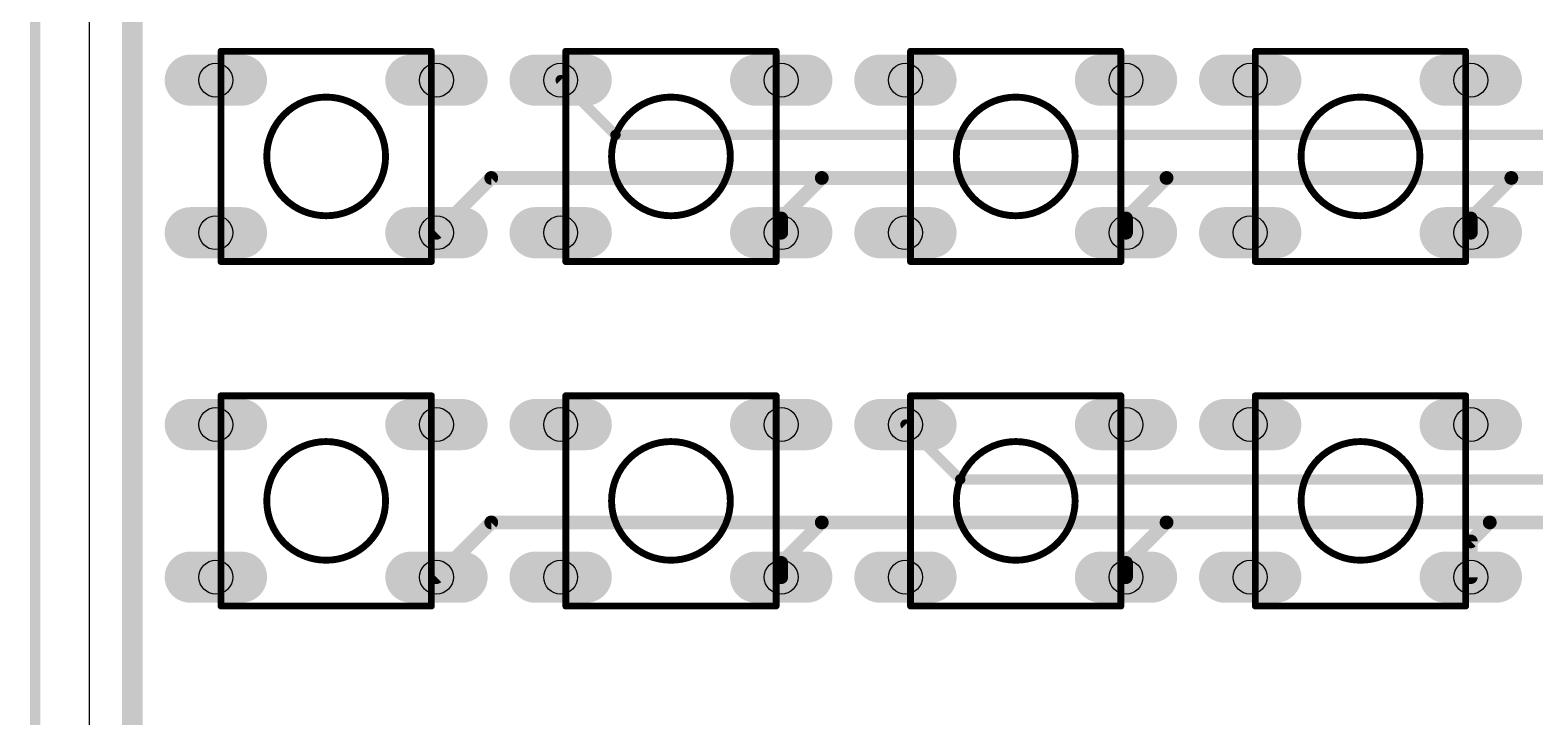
# Model space of a CAD drawing. Extents: x -8 to 108, y -2 to 140.
# Drawn here: x -1.74 to 42.6, y 35.85 to 56.11 of the extents above; entities that cross this region are included whole.
import ezdxf

# ---------------------------------------------------------------- set-up
doc = ezdxf.new("R2010")
doc.units = 0
for name, color, linetype in [('1', 22, 'CONTINUOUS'), ('17', 82, 'CONTINUOUS'), ('20', 7, 'CONTINUOUS'), ('21', 253, 'CONTINUOUS'), ('44', 253, 'CONTINUOUS'), ('51', 253, 'CONTINUOUS')]:
    doc.layers.add(name, color=color, linetype=linetype)

# ---------------------------------------------------------------- blocks, each defined once
blk = doc.blocks.new('LONGP100')
at = {"const_width": 1}
blk.add_lwpolyline([(-0.5, 0), (0.5, 0)], dxfattribs=at)
at = {"const_width": 0.5}
for points in [[(-0.5, 0.25, 1), (-0.5, -0.25)], [(0.5, -0.25, 1), (0.5, 0.25)]]:
    blk.add_lwpolyline(points, format="xyb", dxfattribs=at)

msp = doc.modelspace()

# ---------------------------------------------------------------- linework, layer by layer
at = {"layer": '1'}
for points, const_width in [([(-1.5875, -2.2225), (-1.5875, 140.335)], 0.3048), ([(1.27, 66.04), (1.27, 33.3375)], 0.6096), ([(15.51, 53.0225), (13.895, 54.6375)], 0.3048), ([(83.5025, 53.0225), (15.51, 53.0225)], 0.3048), ([(11.85, 51.7525), (10.235, 50.1375)], 0.4064), ([(21.59, 51.7525), (11.85, 51.7525)], 0.4064), ([(20.395, 50.5575), (21.59, 51.7525)], 0.4064), ([(31.75, 51.7525), (21.59, 51.7525)], 0.4064), ([(30.555, 50.5575), (31.75, 51.7525)], 0.4064), ([(41.91, 51.7525), (31.75, 51.7525)], 0.4064), ([(40.715, 50.5575), (41.91, 51.7525)], 0.4064), ([(49.53, 51.7525), (41.91, 51.7525)], 0.4064), ([(20.395, 50.1375), (20.395, 50.5575)], 0.4064), ([(30.555, 50.1375), (30.555, 50.5575)], 0.4064), ([(40.715, 50.1375), (40.715, 50.5575)], 0.4064), ([(25.67, 42.8625), (24.055, 44.4775)], 0.3048), ([(73.025, 42.8625), (25.67, 42.8625)], 0.3048), ([(11.85, 41.5925), (10.235, 39.9775)], 0.4064), ([(21.59, 41.5925), (11.85, 41.5925)], 0.4064), ([(20.395, 40.3975), (21.59, 41.5925)], 0.4064), ([(31.75, 41.5925), (21.59, 41.5925)], 0.4064), ([(30.555, 40.3975), (31.75, 41.5925)], 0.4064), ([(41.275, 41.5925), (31.75, 41.5925)], 0.4064), ([(40.715, 41.0325), (41.275, 41.5925)], 0.4064), ([(49.53, 41.5925), (41.275, 41.5925)], 0.4064), ([(40.715, 39.9775), (40.715, 41.0325)], 0.4064), ([(20.395, 39.9775), (20.395, 40.3975)], 0.4064), ([(30.555, 39.9775), (30.555, 40.3975)], 0.4064)]:
    msp.add_lwpolyline(points, dxfattribs=dict(at, const_width=const_width))
for points, const_width in [([(13.9489, 54.6914, 1), (13.8411, 54.5836)], 0.1524), ([(15.51, 53.0987, 1), (15.51, 52.9463)], 0.1524), ([(15.4561, 52.9686, 1), (15.5639, 53.0764)], 0.1524), ([(11.85, 51.8541, 1), (11.85, 51.6509)], 0.2032), ([(11.9218, 51.6807, 1), (11.7782, 51.8243)], 0.2032), ([(21.59, 51.8541, 1), (21.59, 51.6509)], 0.2032), ([(21.6618, 51.6807, 1), (21.5182, 51.8243)], 0.2032), ([(21.59, 51.6509, 1), (21.59, 51.8541)], 0.2032), ([(31.75, 51.8541, 1), (31.75, 51.6509)], 0.2032), ([(31.8218, 51.6807, 1), (31.6782, 51.8243)], 0.2032), ([(31.75, 51.6509, 1), (31.75, 51.8541)], 0.2032), ([(41.91, 51.8541, 1), (41.91, 51.6509)], 0.2032), ([(41.9818, 51.6807, 1), (41.8382, 51.8243)], 0.2032), ([(41.91, 51.6509, 1), (41.91, 51.8541)], 0.2032), ([(20.4966, 50.5575, 1), (20.2934, 50.5575)], 0.2032), ([(20.3232, 50.6293, 1), (20.4668, 50.4857)], 0.2032), ([(30.6566, 50.5575, 1), (30.4534, 50.5575)], 0.2032), ([(30.4832, 50.6293, 1), (30.6268, 50.4857)], 0.2032), ([(40.8166, 50.5575, 1), (40.6134, 50.5575)], 0.2032), ([(40.6432, 50.6293, 1), (40.7868, 50.4857)], 0.2032), ([(10.1632, 50.2093, 1), (10.3068, 50.0657)], 0.2032), ([(20.2934, 50.1375, 1), (20.4966, 50.1375)], 0.2032), ([(30.4534, 50.1375, 1), (30.6566, 50.1375)], 0.2032), ([(40.6134, 50.1375, 1), (40.8166, 50.1375)], 0.2032), ([(24.1089, 44.5314, 1), (24.0011, 44.4236)], 0.1524), ([(25.67, 42.9387, 1), (25.67, 42.7863)], 0.1524), ([(25.6161, 42.8086, 1), (25.7239, 42.9164)], 0.1524), ([(11.85, 41.6941, 1), (11.85, 41.4909)], 0.2032), ([(11.9218, 41.5207, 1), (11.7782, 41.6643)], 0.2032), ([(21.59, 41.6941, 1), (21.59, 41.4909)], 0.2032), ([(21.6618, 41.5207, 1), (21.5182, 41.6643)], 0.2032), ([(21.59, 41.4909, 1), (21.59, 41.6941)], 0.2032), ([(31.75, 41.6941, 1), (31.75, 41.4909)], 0.2032), ([(31.8218, 41.5207, 1), (31.6782, 41.6643)], 0.2032), ([(31.75, 41.4909, 1), (31.75, 41.6941)], 0.2032), ([(41.275, 41.6941, 1), (41.275, 41.4909)], 0.2032), ([(41.3468, 41.5207, 1), (41.2032, 41.6643)], 0.2032), ([(41.275, 41.4909, 1), (41.275, 41.6941)], 0.2032), ([(40.8166, 41.0325, 1), (40.6134, 41.0325)], 0.2032), ([(40.6432, 41.1043, 1), (40.7868, 40.9607)], 0.2032), ([(20.4966, 40.3975, 1), (20.2934, 40.3975)], 0.2032), ([(20.3232, 40.4693, 1), (20.4668, 40.3257)], 0.2032), ([(30.6566, 40.3975, 1), (30.4534, 40.3975)], 0.2032), ([(30.4832, 40.4693, 1), (30.6268, 40.3257)], 0.2032), ([(10.1632, 40.0493, 1), (10.3068, 39.9057)], 0.2032), ([(20.2934, 39.9775, 1), (20.4966, 39.9775)], 0.2032), ([(30.4534, 39.9775, 1), (30.6566, 39.9775)], 0.2032), ([(40.6134, 39.9775, 1), (40.8166, 39.9775)], 0.2032)]:
    msp.add_lwpolyline(points, format="xyb", dxfattribs=dict(at, const_width=const_width))
at = {"layer": '20'}
msp.add_line((0, 138.43), (0, 0), dxfattribs=at)
at = {"layer": '21', "const_width": 0.2032}
for points in [[(8.485, 55.4875), (5.485, 55.4875)], [(18.645, 55.4875), (15.645, 55.4875)], [(28.805, 55.4875), (25.805, 55.4875)], [(38.965, 55.4875), (35.965, 55.4875)], [(3.885, 51.3875), (3.885, 53.3875)], [(10.085, 51.3875), (10.085, 53.3875)], [(14.045, 51.3875), (14.045, 53.3875)], [(20.245, 51.3875), (20.245, 53.3875)], [(24.205, 51.3875), (24.205, 53.3875)], [(30.405, 51.3875), (30.405, 53.3875)], [(34.365, 51.3875), (34.365, 53.3875)], [(40.565, 51.3875), (40.565, 53.3875)], [(8.485, 49.2875), (5.485, 49.2875)], [(18.645, 49.2875), (15.645, 49.2875)], [(28.805, 49.2875), (25.805, 49.2875)], [(38.965, 49.2875), (35.965, 49.2875)], [(8.485, 45.3275), (5.485, 45.3275)], [(18.645, 45.3275), (15.645, 45.3275)], [(28.805, 45.3275), (25.805, 45.3275)], [(38.965, 45.3275), (35.965, 45.3275)], [(3.885, 41.2275), (3.885, 43.2275)], [(10.085, 41.2275), (10.085, 43.2275)], [(14.045, 41.2275), (14.045, 43.2275)], [(20.245, 41.2275), (20.245, 43.2275)], [(24.205, 41.2275), (24.205, 43.2275)], [(30.405, 41.2275), (30.405, 43.2275)], [(34.365, 41.2275), (34.365, 43.2275)], [(40.565, 41.2275), (40.565, 43.2275)], [(8.485, 39.1275), (5.485, 39.1275)], [(18.645, 39.1275), (15.645, 39.1275)], [(28.805, 39.1275), (25.805, 39.1275)], [(38.965, 39.1275), (35.965, 39.1275)]]:
    msp.add_lwpolyline(points, dxfattribs=at)
at = {"layer": '21'}
for points, const_width in [([(5.485, 55.5383, 1), (5.485, 55.4367)], 0.1016), ([(8.485, 55.4367, 1), (8.485, 55.5383)], 0.1016), ([(15.645, 55.5383, 1), (15.645, 55.4367)], 0.1016), ([(18.645, 55.4367, 1), (18.645, 55.5383)], 0.1016), ([(25.805, 55.5383, 1), (25.805, 55.4367)], 0.1016), ([(28.805, 55.4367, 1), (28.805, 55.5383)], 0.1016), ([(35.965, 55.5383, 1), (35.965, 55.4367)], 0.1016), ([(38.965, 55.4367, 1), (38.965, 55.5383)], 0.1016), ([(6.985, 50.6375, 1), (6.985, 54.1375, 1), (6.985, 50.6375)], 0.2032), ([(17.145, 50.6375, 1), (17.145, 54.1375, 1), (17.145, 50.6375)], 0.2032), ([(27.305, 50.6375, 1), (27.305, 54.1375, 1), (27.305, 50.6375)], 0.2032), ([(37.465, 50.6375, 1), (37.465, 54.1375, 1), (37.465, 50.6375)], 0.2032), ([(3.9358, 53.3875, 1), (3.8342, 53.3875)], 0.1016), ([(10.1358, 53.3875, 1), (10.0342, 53.3875)], 0.1016), ([(14.0958, 53.3875, 1), (13.9942, 53.3875)], 0.1016), ([(20.2958, 53.3875, 1), (20.1942, 53.3875)], 0.1016), ([(24.2558, 53.3875, 1), (24.1542, 53.3875)], 0.1016), ([(30.4558, 53.3875, 1), (30.3542, 53.3875)], 0.1016), ([(34.4158, 53.3875, 1), (34.3142, 53.3875)], 0.1016), ([(40.6158, 53.3875, 1), (40.5142, 53.3875)], 0.1016), ([(3.8342, 51.3875, 1), (3.9358, 51.3875)], 0.1016), ([(10.0342, 51.3875, 1), (10.1358, 51.3875)], 0.1016), ([(13.9942, 51.3875, 1), (14.0958, 51.3875)], 0.1016), ([(20.1942, 51.3875, 1), (20.2958, 51.3875)], 0.1016), ([(24.1542, 51.3875, 1), (24.2558, 51.3875)], 0.1016), ([(30.3542, 51.3875, 1), (30.4558, 51.3875)], 0.1016), ([(34.3142, 51.3875, 1), (34.4158, 51.3875)], 0.1016), ([(40.5142, 51.3875, 1), (40.6158, 51.3875)], 0.1016), ([(5.485, 49.3383, 1), (5.485, 49.2367)], 0.1016), ([(8.485, 49.2367, 1), (8.485, 49.3383)], 0.1016), ([(15.645, 49.3383, 1), (15.645, 49.2367)], 0.1016), ([(18.645, 49.2367, 1), (18.645, 49.3383)], 0.1016), ([(25.805, 49.3383, 1), (25.805, 49.2367)], 0.1016), ([(28.805, 49.2367, 1), (28.805, 49.3383)], 0.1016), ([(35.965, 49.3383, 1), (35.965, 49.2367)], 0.1016), ([(38.965, 49.2367, 1), (38.965, 49.3383)], 0.1016), ([(5.485, 45.3783, 1), (5.485, 45.2767)], 0.1016), ([(8.485, 45.2767, 1), (8.485, 45.3783)], 0.1016), ([(15.645, 45.3783, 1), (15.645, 45.2767)], 0.1016), ([(18.645, 45.2767, 1), (18.645, 45.3783)], 0.1016), ([(25.805, 45.3783, 1), (25.805, 45.2767)], 0.1016), ([(28.805, 45.2767, 1), (28.805, 45.3783)], 0.1016), ([(35.965, 45.3783, 1), (35.965, 45.2767)], 0.1016), ([(38.965, 45.2767, 1), (38.965, 45.3783)], 0.1016), ([(6.985, 40.4775, 1), (6.985, 43.9775, 1), (6.985, 40.4775)], 0.2032), ([(17.145, 40.4775, 1), (17.145, 43.9775, 1), (17.145, 40.4775)], 0.2032), ([(27.305, 40.4775, 1), (27.305, 43.9775, 1), (27.305, 40.4775)], 0.2032), ([(37.465, 40.4775, 1), (37.465, 43.9775, 1), (37.465, 40.4775)], 0.2032), ([(3.9358, 43.2275, 1), (3.8342, 43.2275)], 0.1016), ([(10.1358, 43.2275, 1), (10.0342, 43.2275)], 0.1016), ([(14.0958, 43.2275, 1), (13.9942, 43.2275)], 0.1016), ([(20.2958, 43.2275, 1), (20.1942, 43.2275)], 0.1016), ([(24.2558, 43.2275, 1), (24.1542, 43.2275)], 0.1016), ([(30.4558, 43.2275, 1), (30.3542, 43.2275)], 0.1016), ([(34.4158, 43.2275, 1), (34.3142, 43.2275)], 0.1016), ([(40.6158, 43.2275, 1), (40.5142, 43.2275)], 0.1016), ([(3.8342, 41.2275, 1), (3.9358, 41.2275)], 0.1016), ([(10.0342, 41.2275, 1), (10.1358, 41.2275)], 0.1016), ([(13.9942, 41.2275, 1), (14.0958, 41.2275)], 0.1016), ([(20.1942, 41.2275, 1), (20.2958, 41.2275)], 0.1016), ([(24.1542, 41.2275, 1), (24.2558, 41.2275)], 0.1016), ([(30.3542, 41.2275, 1), (30.4558, 41.2275)], 0.1016), ([(34.3142, 41.2275, 1), (34.4158, 41.2275)], 0.1016), ([(40.5142, 41.2275, 1), (40.6158, 41.2275)], 0.1016), ([(5.485, 39.1783, 1), (5.485, 39.0767)], 0.1016), ([(8.485, 39.0767, 1), (8.485, 39.1783)], 0.1016), ([(15.645, 39.1783, 1), (15.645, 39.0767)], 0.1016), ([(18.645, 39.0767, 1), (18.645, 39.1783)], 0.1016), ([(25.805, 39.1783, 1), (25.805, 39.0767)], 0.1016), ([(28.805, 39.0767, 1), (28.805, 39.1783)], 0.1016), ([(35.965, 39.1783, 1), (35.965, 39.0767)], 0.1016), ([(38.965, 39.0767, 1), (38.965, 39.1783)], 0.1016)]:
    msp.add_lwpolyline(points, format="xyb", dxfattribs=dict(at, const_width=const_width))
at = {"layer": '44'}
for centre in [(3.735, 54.6375), (10.235, 54.6375), (13.895, 54.6375), (20.395, 54.6375), (24.055, 54.6375), (30.555, 54.6375), (34.215, 54.6375), (40.715, 54.6375), (3.735, 50.1375), (10.235, 50.1375), (13.895, 50.1375), (20.395, 50.1375), (24.055, 50.1375), (30.555, 50.1375), (34.215, 50.1375), (40.715, 50.1375), (3.735, 44.4775), (10.235, 44.4775), (13.895, 44.4775), (20.395, 44.4775), (24.055, 44.4775), (30.555, 44.4775), (34.215, 44.4775), (40.715, 44.4775), (3.735, 39.9775), (10.235, 39.9775), (13.895, 39.9775), (20.395, 39.9775), (24.055, 39.9775), (30.555, 39.9775), (34.215, 39.9775), (40.715, 39.9775)]:
    msp.add_circle(centre, 0.5, dxfattribs=at)
at = {"layer": '51', "const_width": 0.2032}
for points in [[(3.885, 55.4875), (10.085, 55.4875)], [(3.885, 49.2875), (3.885, 55.4875)], [(10.085, 55.4875), (10.085, 49.2875)], [(14.045, 55.4875), (20.245, 55.4875)], [(14.045, 49.2875), (14.045, 55.4875)], [(20.245, 55.4875), (20.245, 49.2875)], [(24.205, 55.4875), (30.405, 55.4875)], [(24.205, 49.2875), (24.205, 55.4875)], [(30.405, 55.4875), (30.405, 49.2875)], [(34.365, 55.4875), (40.565, 55.4875)], [(34.365, 49.2875), (34.365, 55.4875)], [(40.565, 55.4875), (40.565, 49.2875)], [(10.085, 49.2875), (3.885, 49.2875)], [(20.245, 49.2875), (14.045, 49.2875)], [(30.405, 49.2875), (24.205, 49.2875)], [(40.565, 49.2875), (34.365, 49.2875)], [(3.885, 45.3275), (10.085, 45.3275)], [(3.885, 39.1275), (3.885, 45.3275)], [(10.085, 45.3275), (10.085, 39.1275)], [(14.045, 45.3275), (20.245, 45.3275)], [(14.045, 39.1275), (14.045, 45.3275)], [(20.245, 45.3275), (20.245, 39.1275)], [(24.205, 45.3275), (30.405, 45.3275)], [(24.205, 39.1275), (24.205, 45.3275)], [(30.405, 45.3275), (30.405, 39.1275)], [(34.365, 45.3275), (40.565, 45.3275)], [(34.365, 39.1275), (34.365, 45.3275)], [(40.565, 45.3275), (40.565, 39.1275)], [(10.085, 39.1275), (3.885, 39.1275)], [(20.245, 39.1275), (14.045, 39.1275)], [(30.405, 39.1275), (24.205, 39.1275)], [(40.565, 39.1275), (34.365, 39.1275)]]:
    msp.add_lwpolyline(points, dxfattribs=at)
at = {"layer": '51'}
for points, const_width in [([(3.885, 55.5383, 1), (3.885, 55.4367)], 0.1016), ([(3.9358, 55.4875, 1), (3.8342, 55.4875)], 0.1016), ([(10.1358, 55.4875, 1), (10.0342, 55.4875)], 0.1016), ([(10.085, 55.4367, 1), (10.085, 55.5383)], 0.1016), ([(14.045, 55.5383, 1), (14.045, 55.4367)], 0.1016), ([(14.0958, 55.4875, 1), (13.9942, 55.4875)], 0.1016), ([(20.2958, 55.4875, 1), (20.1942, 55.4875)], 0.1016), ([(20.245, 55.4367, 1), (20.245, 55.5383)], 0.1016), ([(24.205, 55.5383, 1), (24.205, 55.4367)], 0.1016), ([(24.2558, 55.4875, 1), (24.1542, 55.4875)], 0.1016), ([(30.4558, 55.4875, 1), (30.3542, 55.4875)], 0.1016), ([(30.405, 55.4367, 1), (30.405, 55.5383)], 0.1016), ([(34.365, 55.5383, 1), (34.365, 55.4367)], 0.1016), ([(34.4158, 55.4875, 1), (34.3142, 55.4875)], 0.1016), ([(40.6158, 55.4875, 1), (40.5142, 55.4875)], 0.1016), ([(40.565, 55.4367, 1), (40.565, 55.5383)], 0.1016), ([(6.985, 50.6375, 1), (6.985, 54.1375, 1), (6.985, 50.6375)], 0.2032), ([(17.145, 50.6375, 1), (17.145, 54.1375, 1), (17.145, 50.6375)], 0.2032), ([(27.305, 50.6375, 1), (27.305, 54.1375, 1), (27.305, 50.6375)], 0.2032), ([(37.465, 50.6375, 1), (37.465, 54.1375, 1), (37.465, 50.6375)], 0.2032), ([(3.885, 49.3383, 1), (3.885, 49.2367)], 0.1016), ([(3.8342, 49.2875, 1), (3.9358, 49.2875)], 0.1016), ([(10.0342, 49.2875, 1), (10.1358, 49.2875)], 0.1016), ([(10.085, 49.2367, 1), (10.085, 49.3383)], 0.1016), ([(14.045, 49.3383, 1), (14.045, 49.2367)], 0.1016), ([(13.9942, 49.2875, 1), (14.0958, 49.2875)], 0.1016), ([(20.1942, 49.2875, 1), (20.2958, 49.2875)], 0.1016), ([(20.245, 49.2367, 1), (20.245, 49.3383)], 0.1016), ([(24.205, 49.3383, 1), (24.205, 49.2367)], 0.1016), ([(24.1542, 49.2875, 1), (24.2558, 49.2875)], 0.1016), ([(30.3542, 49.2875, 1), (30.4558, 49.2875)], 0.1016), ([(30.405, 49.2367, 1), (30.405, 49.3383)], 0.1016), ([(34.365, 49.3383, 1), (34.365, 49.2367)], 0.1016), ([(34.3142, 49.2875, 1), (34.4158, 49.2875)], 0.1016), ([(40.5142, 49.2875, 1), (40.6158, 49.2875)], 0.1016), ([(40.565, 49.2367, 1), (40.565, 49.3383)], 0.1016), ([(3.885, 45.3783, 1), (3.885, 45.2767)], 0.1016), ([(3.9358, 45.3275, 1), (3.8342, 45.3275)], 0.1016), ([(10.1358, 45.3275, 1), (10.0342, 45.3275)], 0.1016), ([(10.085, 45.2767, 1), (10.085, 45.3783)], 0.1016), ([(14.045, 45.3783, 1), (14.045, 45.2767)], 0.1016), ([(14.0958, 45.3275, 1), (13.9942, 45.3275)], 0.1016), ([(20.2958, 45.3275, 1), (20.1942, 45.3275)], 0.1016), ([(20.245, 45.2767, 1), (20.245, 45.3783)], 0.1016), ([(24.205, 45.3783, 1), (24.205, 45.2767)], 0.1016), ([(24.2558, 45.3275, 1), (24.1542, 45.3275)], 0.1016), ([(30.4558, 45.3275, 1), (30.3542, 45.3275)], 0.1016), ([(30.405, 45.2767, 1), (30.405, 45.3783)], 0.1016), ([(34.365, 45.3783, 1), (34.365, 45.2767)], 0.1016), ([(34.4158, 45.3275, 1), (34.3142, 45.3275)], 0.1016), ([(40.6158, 45.3275, 1), (40.5142, 45.3275)], 0.1016), ([(40.565, 45.2767, 1), (40.565, 45.3783)], 0.1016), ([(6.985, 40.4775, 1), (6.985, 43.9775, 1), (6.985, 40.4775)], 0.2032), ([(17.145, 40.4775, 1), (17.145, 43.9775, 1), (17.145, 40.4775)], 0.2032), ([(27.305, 40.4775, 1), (27.305, 43.9775, 1), (27.305, 40.4775)], 0.2032), ([(37.465, 40.4775, 1), (37.465, 43.9775, 1), (37.465, 40.4775)], 0.2032), ([(3.885, 39.1783, 1), (3.885, 39.0767)], 0.1016), ([(3.8342, 39.1275, 1), (3.9358, 39.1275)], 0.1016), ([(10.0342, 39.1275, 1), (10.1358, 39.1275)], 0.1016), ([(10.085, 39.0767, 1), (10.085, 39.1783)], 0.1016), ([(14.045, 39.1783, 1), (14.045, 39.0767)], 0.1016), ([(13.9942, 39.1275, 1), (14.0958, 39.1275)], 0.1016), ([(20.1942, 39.1275, 1), (20.2958, 39.1275)], 0.1016), ([(20.245, 39.0767, 1), (20.245, 39.1783)], 0.1016), ([(24.205, 39.1783, 1), (24.205, 39.0767)], 0.1016), ([(24.1542, 39.1275, 1), (24.2558, 39.1275)], 0.1016), ([(30.3542, 39.1275, 1), (30.4558, 39.1275)], 0.1016), ([(30.405, 39.0767, 1), (30.405, 39.1783)], 0.1016), ([(34.365, 39.1783, 1), (34.365, 39.0767)], 0.1016), ([(34.3142, 39.1275, 1), (34.4158, 39.1275)], 0.1016), ([(40.5142, 39.1275, 1), (40.6158, 39.1275)], 0.1016), ([(40.565, 39.0767, 1), (40.565, 39.1783)], 0.1016)]:
    msp.add_lwpolyline(points, format="xyb", dxfattribs=dict(at, const_width=const_width))

# ---------------------------------------------------------------- block references
at = {"layer": '17', "xscale": 1.508, "yscale": 1.508}
for p in [(3.735, 54.6375), (10.235, 54.6375), (13.895, 54.6375), (20.395, 54.6375), (24.055, 54.6375), (30.555, 54.6375), (34.215, 54.6375), (40.715, 54.6375), (3.735, 50.1375), (10.235, 50.1375), (13.895, 50.1375), (20.395, 50.1375), (24.055, 50.1375), (30.555, 50.1375), (34.215, 50.1375), (40.715, 50.1375), (3.735, 44.4775), (10.235, 44.4775), (13.895, 44.4775), (20.395, 44.4775), (24.055, 44.4775), (30.555, 44.4775), (34.215, 44.4775), (40.715, 44.4775), (3.735, 39.9775), (10.235, 39.9775), (13.895, 39.9775), (20.395, 39.9775), (24.055, 39.9775), (30.555, 39.9775), (34.215, 39.9775), (40.715, 39.9775)]:
    msp.add_blockref('LONGP100', p, dxfattribs=at)

doc.saveas('drawing.dxf')
